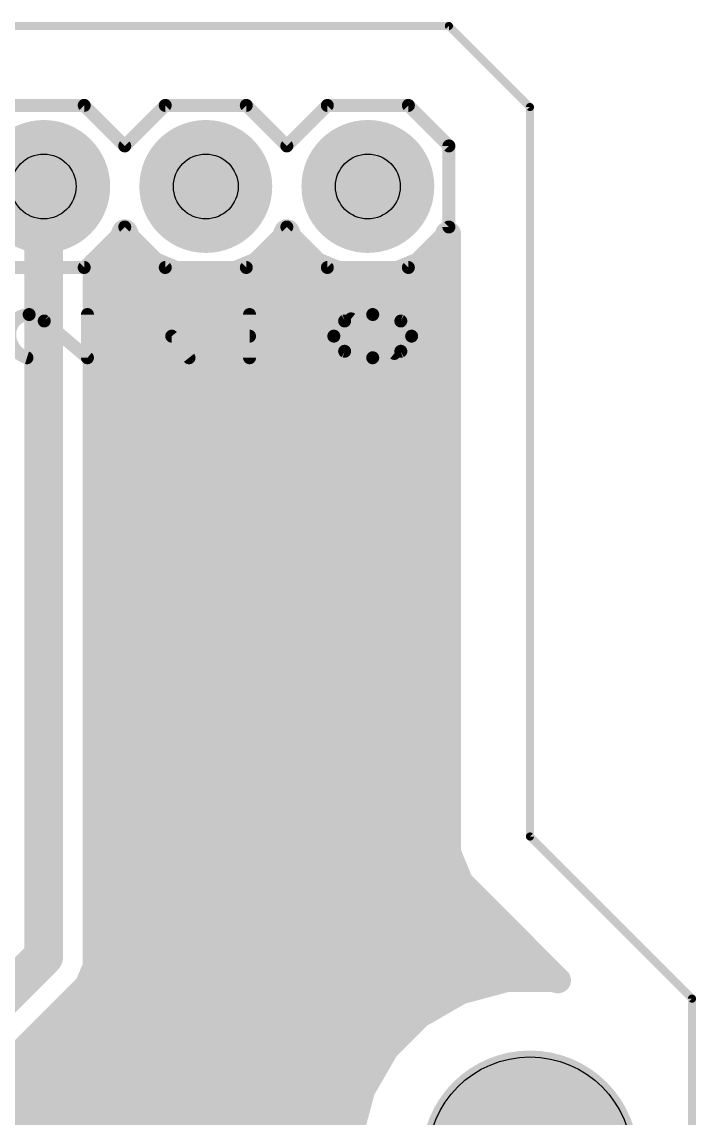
# Model space of a CAD drawing. Extents: x -2.6 to 72.5, y 2.5 to 55.9.
# Drawn here: x 61.89 to 72.45, y 38.74 to 55.92 of the extents above; entities that cross this region are included whole.
import ezdxf

# ---------------------------------------------------------------- set-up
doc = ezdxf.new("R2010")
doc.units = 0
for name, color, linetype in [('1', 12, 'CONTINUOUS'), ('17', 110, 'CONTINUOUS'), ('20', 31, 'CONTINUOUS'), ('21', 253, 'CONTINUOUS'), ('29', 253, 'CONTINUOUS'), ('30', 253, 'CONTINUOUS'), ('44', 253, 'CONTINUOUS'), ('51', 253, 'CONTINUOUS')]:
    doc.layers.add(name, color=color, linetype=linetype)

# ---------------------------------------------------------------- blocks, each defined once
blk = doc.blocks.new('RECT')
blk.add_solid([(-0.5, -0.5), (0.5, -0.5), (-0.5, 0.5), (0.5, 0.5)])
blk = doc.blocks.new('ROUNDP')
at = {"const_width": 0.5}
blk.add_lwpolyline([(0, -0.25, 1), (0, 0.25, 1), (0, -0.25)], format="xyb", dxfattribs=at)

msp = doc.modelspace()

# ---------------------------------------------------------------- linework, layer by layer
at = {"layer": '1'}
for points, const_width in [([(62.23, 41.275), (62.23, 53.34)], 0.6096), ([(63.4574, 52.5199), (63.5, 52.6228)], 0.4064), ([(63.5, 52.6228), (63.5426, 52.5199)], 0.4064), ([(65.9974, 52.5199), (66.04, 52.6228)], 0.4064), ([(66.04, 52.6228), (66.0826, 52.5199)], 0.4064), ([(68.5374, 52.5199), (68.5673, 52.5921)], 0.4064), ([(68.5673, 52.5921), (68.5673, 42.8995)], 0.4064), ([(63.0501, 52.1126), (63.4574, 52.5199)], 0.4064), ([(63.3631, 52.4256), (63.6369, 52.4256)], 0.4064), ([(63.5426, 52.5199), (63.9499, 52.1126)], 0.4064), ([(65.5901, 52.1126), (65.9974, 52.5199)], 0.4064), ([(65.9031, 52.4256), (66.1769, 52.4256)], 0.4064), ([(66.0826, 52.5199), (66.4899, 52.1126)], 0.4064), ([(68.1301, 52.1126), (68.5374, 52.5199)], 0.4064), ([(68.4431, 52.4256), (68.5673, 52.4256)], 0.4064), ([(63.0428, 52.1096), (63.0501, 52.1126)], 0.4064), ([(63.0428, 41.1133), (63.0428, 52.1096)], 0.4064), ([(63.0428, 52.0192), (64.1754, 52.0192)], 0.4064), ([(63.9499, 52.1126), (64.482, 51.8922)], 0.4064), ([(65.058, 51.8922), (65.5901, 52.1126)], 0.4064), ([(65.3646, 52.0192), (66.7154, 52.0192)], 0.4064), ([(66.4899, 52.1126), (67.022, 51.8922)], 0.4064), ([(67.598, 51.8922), (68.1301, 52.1126)], 0.4064), ([(67.9046, 52.0192), (68.5673, 52.0192)], 0.4064), ([(64.482, 51.8922), (65.058, 51.8922)], 0.4064), ([(67.022, 51.8922), (67.598, 51.8922)], 0.4064), ([(63.0428, 51.6128), (68.5673, 51.6128)], 0.4064), ([(63.0428, 51.2064), (68.5673, 51.2064)], 0.4064), ([(63.0428, 50.8), (68.5673, 50.8)], 0.4064), ([(63.0428, 50.3936), (68.5673, 50.3936)], 0.4064), ([(63.0428, 49.9872), (68.5673, 49.9872)], 0.4064), ([(63.0428, 49.5808), (68.5673, 49.5808)], 0.4064), ([(63.0428, 49.1744), (68.5673, 49.1744)], 0.4064), ([(63.0428, 48.768), (68.5673, 48.768)], 0.4064), ([(63.0428, 48.3616), (68.5673, 48.3616)], 0.4064), ([(63.0428, 47.9552), (68.5673, 47.9552)], 0.4064), ([(63.0428, 47.5488), (68.5673, 47.5488)], 0.4064), ([(63.0428, 47.1424), (68.5673, 47.1424)], 0.4064), ([(63.0428, 46.736), (68.5673, 46.736)], 0.4064), ([(63.0428, 46.3296), (68.5673, 46.3296)], 0.4064), ([(63.0428, 45.9232), (68.5673, 45.9232)], 0.4064), ([(63.0428, 45.5168), (68.5673, 45.5168)], 0.4064), ([(63.0428, 45.1104), (68.5673, 45.1104)], 0.4064), ([(63.0428, 44.704), (68.5673, 44.704)], 0.4064), ([(63.0428, 44.2976), (68.5673, 44.2976)], 0.4064), ([(63.0428, 43.8912), (68.5673, 43.8912)], 0.4064), ([(63.0428, 43.4848), (68.5673, 43.4848)], 0.4064), ([(63.0428, 43.0784), (68.5673, 43.0784)], 0.4064), ([(68.5673, 42.8995), (68.7626, 42.428)], 0.4064), ([(63.0428, 42.672), (68.6615, 42.672)], 0.4064), ([(68.7626, 42.428), (70.2898, 40.9008)], 0.4064), ([(63.0428, 42.2656), (68.925, 42.2656)], 0.4064), ([(63.0428, 41.8592), (69.3314, 41.8592)], 0.4064), ([(61.214, 40.259), (62.23, 41.275)], 0.6096), ([(63.0428, 41.4528), (69.7378, 41.4528)], 0.4064), ([(62.9191, 40.8146), (63.0428, 41.1133)], 0.4064), ([(63.0151, 41.0464), (70.1442, 41.0464)], 0.4064), ([(69.4788, 40.9192), (68.7618, 40.7271)], 0.4064), ([(70.2212, 40.9192), (69.4788, 40.9192)], 0.4064), ([(70.2898, 40.9008), (70.2212, 40.9192)], 0.4064), ([(62.6904, 40.5859), (62.9191, 40.8146)], 0.4064), ([(68.7618, 40.7271), (68.119, 40.3559)], 0.4064), ([(61.6744, 39.5699), (62.6904, 40.5859)], 0.4064), ([(62.7445, 40.64), (68.611, 40.64)], 0.4064), ([(68.119, 40.3559), (67.5941, 39.831)], 0.4064), ([(62.3381, 40.2336), (67.9967, 40.2336)], 0.4064), ([(61.9317, 39.8272), (67.5919, 39.8272)], 0.4064), ([(67.5941, 39.831), (67.2229, 39.1882)], 0.4064), ([(62.0301, 38.4334), (61.0173, 39.4462)], 0.4064), ([(61.0427, 39.4208), (67.3572, 39.4208)], 0.4064), ([(67.2229, 39.1882), (67.0308, 38.4712)], 0.4064), ([(61.4491, 39.0144), (67.1764, 39.0144)], 0.4064), ([(61.8555, 38.608), (67.0675, 38.608)], 0.4064)]:
    msp.add_lwpolyline(points, dxfattribs=dict(at, const_width=const_width))
for points, const_width in [([(62.3824, 53.34, 1), (62.0776, 53.34)], 0.3048), ([(63.5939, 52.6616, 1), (63.4061, 52.5839)], 0.2032), ([(63.5939, 52.5839, 1), (63.4061, 52.6616)], 0.2032), ([(66.1339, 52.6616, 1), (65.9461, 52.5839)], 0.2032), ([(66.1339, 52.5839, 1), (65.9461, 52.6616)], 0.2032), ([(68.6689, 52.5921, 1), (68.4657, 52.5921)], 0.2032), ([(68.6612, 52.5532, 1), (68.4734, 52.631)], 0.2032), ([(63.3631, 52.5272, 1), (63.3631, 52.324)], 0.2032), ([(63.3635, 52.5588, 1), (63.5513, 52.481)], 0.2032), ([(63.5292, 52.448, 1), (63.3855, 52.5917)], 0.2032), ([(63.6145, 52.5917, 1), (63.4708, 52.448)], 0.2032), ([(63.4487, 52.481, 1), (63.6365, 52.5588)], 0.2032), ([(63.6369, 52.324, 1), (63.6369, 52.5272)], 0.2032), ([(65.9031, 52.5272, 1), (65.9031, 52.324)], 0.2032), ([(65.9035, 52.5588, 1), (66.0913, 52.481)], 0.2032), ([(66.0692, 52.448, 1), (65.9255, 52.5917)], 0.2032), ([(66.1545, 52.5917, 1), (66.0108, 52.448)], 0.2032), ([(65.9887, 52.481, 1), (66.1765, 52.5588)], 0.2032), ([(66.1769, 52.324, 1), (66.1769, 52.5272)], 0.2032), ([(68.4431, 52.5272, 1), (68.4431, 52.324)], 0.2032), ([(68.4435, 52.5588, 1), (68.6313, 52.481)], 0.2032), ([(68.6092, 52.448, 1), (68.4655, 52.5917)], 0.2032), ([(68.5673, 52.324, 1), (68.5673, 52.5272)], 0.2032), ([(63.1444, 52.1096, 1), (62.9412, 52.1096)], 0.2032), ([(63.0039, 52.2034, 1), (63.0817, 52.0157)], 0.2032), ([(63.0428, 52.1208, 1), (63.0428, 51.9176)], 0.2032), ([(62.9783, 52.1845, 1), (63.122, 52.0408)], 0.2032), ([(63.089, 52.0188, 1), (63.0112, 52.2065)], 0.2032), ([(63.9888, 52.2065, 1), (63.911, 52.0187)], 0.2032), ([(63.878, 52.0408, 1), (64.0217, 52.1845)], 0.2032), ([(64.1754, 51.9176, 1), (64.1754, 52.1208)], 0.2032), ([(65.3646, 52.1208, 1), (65.3646, 51.9176)], 0.2032), ([(65.5183, 52.1845, 1), (65.662, 52.0408)], 0.2032), ([(65.629, 52.0187, 1), (65.5512, 52.2065)], 0.2032), ([(66.5288, 52.2065, 1), (66.451, 52.0187)], 0.2032), ([(66.418, 52.0408, 1), (66.5617, 52.1845)], 0.2032), ([(66.7154, 51.9176, 1), (66.7154, 52.1208)], 0.2032), ([(67.9046, 52.1208, 1), (67.9046, 51.9176)], 0.2032), ([(68.0583, 52.1845, 1), (68.202, 52.0408)], 0.2032), ([(68.169, 52.0187, 1), (68.0912, 52.2065)], 0.2032), ([(68.5673, 51.9176, 1), (68.5673, 52.1208)], 0.2032), ([(64.482, 51.9938, 1), (64.482, 51.7906)], 0.2032), ([(64.4431, 51.7983, 1), (64.5209, 51.9861)], 0.2032), ([(65.0191, 51.9861, 1), (65.0969, 51.7983)], 0.2032), ([(65.058, 51.7906, 1), (65.058, 51.9938)], 0.2032), ([(67.022, 51.9938, 1), (67.022, 51.7906)], 0.2032), ([(66.9831, 51.7983, 1), (67.0609, 51.9861)], 0.2032), ([(67.5591, 51.9861, 1), (67.6369, 51.7983)], 0.2032), ([(67.598, 51.7906, 1), (67.598, 51.9938)], 0.2032), ([(63.0428, 51.7144, 1), (63.0428, 51.5112)], 0.2032), ([(68.5673, 51.5112, 1), (68.5673, 51.7144)], 0.2032), ([(63.0428, 51.308, 1), (63.0428, 51.1048)], 0.2032), ([(68.5673, 51.1048, 1), (68.5673, 51.308)], 0.2032), ([(63.0428, 50.9016, 1), (63.0428, 50.6984)], 0.2032), ([(68.5673, 50.6984, 1), (68.5673, 50.9016)], 0.2032), ([(63.0428, 50.4952, 1), (63.0428, 50.292)], 0.2032), ([(68.5673, 50.292, 1), (68.5673, 50.4952)], 0.2032), ([(63.0428, 50.0888, 1), (63.0428, 49.8856)], 0.2032), ([(68.5673, 49.8856, 1), (68.5673, 50.0888)], 0.2032), ([(63.0428, 49.6824, 1), (63.0428, 49.4792)], 0.2032), ([(68.5673, 49.4792, 1), (68.5673, 49.6824)], 0.2032), ([(63.0428, 49.276, 1), (63.0428, 49.0728)], 0.2032), ([(68.5673, 49.0728, 1), (68.5673, 49.276)], 0.2032), ([(63.0428, 48.8696, 1), (63.0428, 48.6664)], 0.2032), ([(68.5673, 48.6664, 1), (68.5673, 48.8696)], 0.2032), ([(63.0428, 48.4632, 1), (63.0428, 48.26)], 0.2032), ([(68.5673, 48.26, 1), (68.5673, 48.4632)], 0.2032), ([(63.0428, 48.0568, 1), (63.0428, 47.8536)], 0.2032), ([(68.5673, 47.8536, 1), (68.5673, 48.0568)], 0.2032), ([(63.0428, 47.6504, 1), (63.0428, 47.4472)], 0.2032), ([(68.5673, 47.4472, 1), (68.5673, 47.6504)], 0.2032), ([(63.0428, 47.244, 1), (63.0428, 47.0408)], 0.2032), ([(68.5673, 47.0408, 1), (68.5673, 47.244)], 0.2032), ([(63.0428, 46.8376, 1), (63.0428, 46.6344)], 0.2032), ([(68.5673, 46.6344, 1), (68.5673, 46.8376)], 0.2032), ([(63.0428, 46.4312, 1), (63.0428, 46.228)], 0.2032), ([(68.5673, 46.228, 1), (68.5673, 46.4312)], 0.2032), ([(63.0428, 46.0248, 1), (63.0428, 45.8216)], 0.2032), ([(68.5673, 45.8216, 1), (68.5673, 46.0248)], 0.2032), ([(63.0428, 45.6184, 1), (63.0428, 45.4152)], 0.2032), ([(68.5673, 45.4152, 1), (68.5673, 45.6184)], 0.2032), ([(63.0428, 45.212, 1), (63.0428, 45.0088)], 0.2032), ([(68.5673, 45.0088, 1), (68.5673, 45.212)], 0.2032), ([(63.0428, 44.8056, 1), (63.0428, 44.6024)], 0.2032), ([(68.5673, 44.6024, 1), (68.5673, 44.8056)], 0.2032), ([(63.0428, 44.3992, 1), (63.0428, 44.196)], 0.2032), ([(68.5673, 44.196, 1), (68.5673, 44.3992)], 0.2032), ([(63.0428, 43.9928, 1), (63.0428, 43.7896)], 0.2032), ([(68.5673, 43.7896, 1), (68.5673, 43.9928)], 0.2032), ([(63.0428, 43.5864, 1), (63.0428, 43.3832)], 0.2032), ([(68.5673, 43.3832, 1), (68.5673, 43.5864)], 0.2032), ([(63.0428, 43.18, 1), (63.0428, 42.9768)], 0.2032), ([(68.5673, 42.9768, 1), (68.5673, 43.18)], 0.2032), ([(68.6612, 42.9383, 1), (68.4734, 42.8606)], 0.2032), ([(68.4657, 42.8995, 1), (68.6689, 42.8995)], 0.2032), ([(63.0428, 42.7736, 1), (63.0428, 42.5704)], 0.2032), ([(68.6615, 42.5704, 1), (68.6615, 42.7736)], 0.2032), ([(68.8344, 42.4998, 1), (68.6907, 42.3562)], 0.2032), ([(63.0428, 42.3672, 1), (63.0428, 42.164)], 0.2032), ([(68.6687, 42.3891, 1), (68.8564, 42.4669)], 0.2032), ([(68.925, 42.164, 1), (68.925, 42.3672)], 0.2032), ([(63.0428, 41.9608, 1), (63.0428, 41.7576)], 0.2032), ([(69.3314, 41.7576, 1), (69.3314, 41.9608)], 0.2032), ([(62.3378, 41.1672, 1), (62.1222, 41.3828)], 0.3048), ([(63.0428, 41.5544, 1), (63.0428, 41.3512)], 0.2032), ([(69.7378, 41.3512, 1), (69.7378, 41.5544)], 0.2032), ([(62.0776, 41.275, 1), (62.3824, 41.275)], 0.3048), ([(63.0151, 41.148, 1), (63.0151, 40.9448)], 0.2032), ([(63.1367, 41.0744, 1), (62.9489, 41.1522)], 0.2032), ([(70.1442, 40.9448, 1), (70.1442, 41.148)], 0.2032), ([(62.9412, 41.1133, 1), (63.1444, 41.1133)], 0.2032), ([(69.4788, 41.0208, 1), (69.4788, 40.8176)], 0.2032), ([(69.5051, 40.8211, 1), (69.4525, 41.0173)], 0.2032), ([(70.2475, 41.0173, 1), (70.1949, 40.8211)], 0.2032), ([(70.2179, 40.829, 1), (70.3616, 40.9726)], 0.2032), ([(70.2212, 40.8176, 1), (70.2212, 41.0208)], 0.2032), ([(70.2635, 40.8027, 1), (70.3161, 40.9989)], 0.2032), ([(62.8252, 40.8535, 1), (63.0129, 40.7757)], 0.2032), ([(62.9909, 40.7427, 1), (62.8472, 40.8864)], 0.2032), ([(68.7355, 40.8252, 1), (68.7881, 40.6289)], 0.2032), ([(68.8126, 40.6391, 1), (68.711, 40.8151)], 0.2032), ([(62.6186, 40.6578, 1), (62.7623, 40.5141)], 0.2032), ([(62.7623, 40.5141, 1), (62.6186, 40.6578)], 0.2032), ([(62.7445, 40.7416, 1), (62.7445, 40.5384)], 0.2032), ([(68.611, 40.5384, 1), (68.611, 40.7416)], 0.2032), ([(68.0682, 40.4439, 1), (68.1698, 40.2679)], 0.2032), ([(68.1908, 40.2841, 1), (68.0471, 40.4278)], 0.2032), ([(62.3381, 40.3352, 1), (62.3381, 40.132)], 0.2032), ([(67.9967, 40.132, 1), (67.9967, 40.3352)], 0.2032), ([(61.9317, 39.9288, 1), (61.9317, 39.7256)], 0.2032), ([(67.6821, 39.7802, 1), (67.5061, 39.8818)], 0.2032), ([(67.5919, 39.7256, 1), (67.5919, 39.9288)], 0.2032), ([(67.5222, 39.9029, 1), (67.6659, 39.7592)], 0.2032), ([(67.3572, 39.3192, 1), (67.3572, 39.5224)], 0.2032), ([(67.1349, 39.239, 1), (67.3109, 39.1374)], 0.2032), ([(67.3211, 39.1619, 1), (67.1248, 39.2145)], 0.2032), ([(67.1764, 38.9128, 1), (67.1764, 39.116)], 0.2032), ([(61.8555, 38.7096, 1), (61.8555, 38.5064)], 0.2032), ([(67.0675, 38.5064, 1), (67.0675, 38.7096)], 0.2032)]:
    msp.add_lwpolyline(points, format="xyb", dxfattribs=dict(at, const_width=const_width))
at = {"layer": '20', "const_width": 0.127}
for points in [[(4.826, 55.8546), (68.58, 55.8546)], [(68.58, 55.8546), (69.85, 54.5846)], [(69.85, 54.5846), (69.85, 43.1546)], [(69.85, 43.1546), (72.39, 40.6146)], [(72.39, 40.6146), (72.39, 7.62)]]:
    msp.add_lwpolyline(points, dxfattribs=at)
at = {"layer": '20'}
for points, const_width in [([(68.6025, 55.8771, 1), (68.5575, 55.8321)], 0.0635), ([(68.58, 55.8229, 1), (68.58, 55.8864)], 0.0635), ([(69.8818, 54.5846, 1), (69.8183, 54.5846)], 0.0635), ([(69.8275, 54.5621, 1), (69.8725, 54.6071)], 0.0635), ([(69.8725, 43.1771, 1), (69.8275, 43.1321)], 0.0635), ([(69.8183, 43.1546, 1), (69.8818, 43.1546)], 0.0635), ([(72.4218, 40.6146, 1), (72.3582, 40.6146)], 0.0635), ([(72.3675, 40.5921, 1), (72.4125, 40.6371)], 0.0635), ([(69.85, 36.576, 1), (69.85, 39.624, 1), (69.85, 36.576)], 0.1524)]:
    msp.add_lwpolyline(points, format="xyb", dxfattribs=dict(at, const_width=const_width))
msp.add_circle((69.85, 38.1), 1.6, dxfattribs=at)
at = {"layer": '21', "const_width": 0.2032}
for points in [[(61.595, 54.61), (62.865, 54.61)], [(62.865, 54.61), (63.5, 53.975)], [(64.135, 54.61), (63.5, 53.975)], [(64.135, 54.61), (65.405, 54.61)], [(65.405, 54.61), (66.04, 53.975)], [(66.675, 54.61), (66.04, 53.975)], [(66.675, 54.61), (67.945, 54.61)], [(67.945, 54.61), (68.58, 53.975)], [(68.58, 53.975), (68.58, 52.705)], [(63.5, 52.705), (62.865, 52.07)], [(63.5, 52.705), (64.135, 52.07)], [(66.04, 52.705), (65.405, 52.07)], [(66.04, 52.705), (66.675, 52.07)], [(68.58, 52.705), (67.945, 52.07)], [(62.865, 52.07), (61.595, 52.07)], [(65.405, 52.07), (64.135, 52.07)], [(67.945, 52.07), (66.675, 52.07)], [(62.9158, 50.6561), (62.9158, 51.3334)], [(65.4558, 50.6561), (65.4558, 51.3334)], [(67.7249, 50.7238), (67.0475, 51.2657)], [(62.2385, 51.2318), (62.9158, 50.6561)], [(64.5075, 50.6561), (64.2366, 50.9947)], [(64.2366, 50.9947), (65.4558, 50.9947)]]:
    msp.add_lwpolyline(points, dxfattribs=at)
at = {"layer": '21'}
for points, const_width in [([(62.9009, 54.6459, 1), (62.8291, 54.5741)], 0.1016), ([(62.865, 54.5592, 1), (62.865, 54.6608)], 0.1016), ([(64.135, 54.6608, 1), (64.135, 54.5592)], 0.1016), ([(64.1709, 54.5741, 1), (64.0991, 54.6459)], 0.1016), ([(65.4409, 54.6459, 1), (65.3691, 54.5741)], 0.1016), ([(65.405, 54.5592, 1), (65.405, 54.6608)], 0.1016), ([(66.675, 54.6608, 1), (66.675, 54.5592)], 0.1016), ([(66.7109, 54.5741, 1), (66.6391, 54.6459)], 0.1016), ([(67.9809, 54.6459, 1), (67.9091, 54.5741)], 0.1016), ([(67.945, 54.5592, 1), (67.945, 54.6608)], 0.1016), ([(63.4641, 54.0109, 1), (63.5359, 53.9391)], 0.1016), ([(63.4641, 53.9391, 1), (63.5359, 54.0109)], 0.1016), ([(66.0041, 54.0109, 1), (66.0759, 53.9391)], 0.1016), ([(66.0041, 53.9391, 1), (66.0759, 54.0109)], 0.1016), ([(68.6308, 53.975, 1), (68.5292, 53.975)], 0.1016), ([(68.5441, 53.9391, 1), (68.6159, 54.0109)], 0.1016), ([(63.5359, 52.7409, 1), (63.4641, 52.6691)], 0.1016), ([(63.5359, 52.6691, 1), (63.4641, 52.7409)], 0.1016), ([(66.0759, 52.7409, 1), (66.0041, 52.6691)], 0.1016), ([(66.0759, 52.6691, 1), (66.0041, 52.7409)], 0.1016), ([(68.5292, 52.705, 1), (68.6308, 52.705)], 0.1016), ([(68.6159, 52.6691, 1), (68.5441, 52.7409)], 0.1016), ([(62.8291, 52.1059, 1), (62.9009, 52.0341)], 0.1016), ([(62.865, 52.0192, 1), (62.865, 52.1208)], 0.1016), ([(64.135, 52.1208, 1), (64.135, 52.0192)], 0.1016), ([(64.0991, 52.0341, 1), (64.1709, 52.1059)], 0.1016), ([(65.3691, 52.1059, 1), (65.4409, 52.0341)], 0.1016), ([(65.405, 52.0192, 1), (65.405, 52.1208)], 0.1016), ([(66.675, 52.1208, 1), (66.675, 52.0192)], 0.1016), ([(66.6391, 52.0341, 1), (66.7109, 52.1059)], 0.1016), ([(67.9091, 52.1059, 1), (67.9809, 52.0341)], 0.1016), ([(67.945, 52.0192, 1), (67.945, 52.1208)], 0.1016), ([(62.0014, 51.3334, 0.4142), (61.6966, 51.0286)], 0.2032), ([(62.2385, 51.2318, 0.2053), (62.0014, 51.3334)], 0.2032), ([(62.0014, 51.3842, 1), (62.0014, 51.2826)], 0.1016), ([(62.0014, 51.2826, 1), (62.0014, 51.3842)], 0.1016), ([(62.9666, 51.3334, 1), (62.865, 51.3334)], 0.1016), ([(65.5066, 51.3334, 1), (65.405, 51.3334)], 0.1016), ([(67.3862, 51.3334, 0.1139), (66.9459, 51.2318)], 0.2032), ([(67.0793, 51.3053, 1), (67.0158, 51.226)], 0.1016), ([(67.8265, 51.2318, 0.1139), (67.3862, 51.3334)], 0.2032), ([(67.3862, 51.3842, 1), (67.3862, 51.2826)], 0.1016), ([(67.3862, 51.2826, 1), (67.3862, 51.3842)], 0.1016), ([(62.2714, 51.2705, 1), (62.2056, 51.1931)], 0.1016), ([(62.2017, 51.1968, 1), (62.2753, 51.2668)], 0.1016), ([(66.9459, 51.2318, 0.3205), (66.7766, 50.9947)], 0.2032), ([(66.9237, 51.2775, 1), (66.9682, 51.1861)], 0.1016), ([(66.9624, 51.1837, 1), (66.9295, 51.2799)], 0.1016), ([(67.8429, 51.2799, 1), (67.81, 51.1837)], 0.1016), ([(67.9958, 50.9947, 0.3205), (67.8265, 51.2318)], 0.2032), ([(67.8042, 51.1861, 1), (67.8487, 51.2775)], 0.1016), ([(61.6966, 51.0286, 0.3252), (61.9675, 50.6561)], 0.2032), ([(64.2763, 51.0265, 1), (64.1969, 50.963)], 0.1016), ([(64.2366, 51.0455, 1), (64.2366, 50.9439)], 0.1016), ([(65.4558, 50.9439, 1), (65.4558, 51.0455)], 0.1016), ([(66.7766, 50.9947, 0.3205), (66.9459, 50.7577)], 0.2032), ([(66.8274, 50.9947, 1), (66.7258, 50.9947)], 0.1016), ([(66.7258, 50.9947, 1), (66.8274, 50.9947)], 0.1016), ([(67.8265, 50.7577, 0.3205), (67.9958, 50.9947)], 0.2032), ([(68.0466, 50.9947, 1), (67.945, 50.9947)], 0.1016), ([(67.945, 50.9947, 1), (68.0466, 50.9947)], 0.1016), ([(66.9459, 50.7577, 0.1139), (67.3862, 50.6561)], 0.2032), ([(66.9682, 50.8033, 1), (66.9237, 50.712)], 0.1016), ([(66.9295, 50.7096, 1), (66.9624, 50.8057)], 0.1016), ([(67.3862, 50.6561, 0.1139), (67.8265, 50.7577)], 0.2032), ([(67.81, 50.8057, 1), (67.8429, 50.7096)], 0.1016), ([(67.8487, 50.712, 1), (67.8042, 50.8033)], 0.1016), ([(61.9519, 50.6077, 1), (61.9832, 50.7044)], 0.1016), ([(62.865, 50.6561, 1), (62.9666, 50.6561)], 0.1016), ([(62.8829, 50.6174, 1), (62.9487, 50.6948)], 0.1016), ([(64.4679, 50.6243, 1), (64.5472, 50.6878)], 0.1016), ([(65.405, 50.6561, 1), (65.5066, 50.6561)], 0.1016), ([(67.3862, 50.7069, 1), (67.3862, 50.6053)], 0.1016), ([(67.3862, 50.6053, 1), (67.3862, 50.7069)], 0.1016), ([(67.6931, 50.6841, 1), (67.7566, 50.7635)], 0.1016)]:
    msp.add_lwpolyline(points, format="xyb", dxfattribs=dict(at, const_width=const_width))
at = {"layer": '29', "const_width": 1.7016}
msp.add_lwpolyline([(69.85, 37.2492, 1), (69.85, 38.9508, 1), (69.85, 37.2492)], format="xyb", dxfattribs=at)
at = {"layer": '30', "const_width": 1.7016}
msp.add_lwpolyline([(69.85, 37.2492, 1), (69.85, 38.9508, 1), (69.85, 37.2492)], format="xyb", dxfattribs=at)
at = {"layer": '44'}
for centre in [(62.23, 53.34), (64.77, 53.34), (67.31, 53.34)]:
    msp.add_circle(centre, 0.508, dxfattribs=at)

# ---------------------------------------------------------------- block references
at = {"layer": '17', "xscale": 1.8796, "yscale": 1.8796, "rotation": 90}
for p in [(62.23, 53.34), (62.23, 53.34), (64.77, 53.34), (64.77, 53.34), (67.31, 53.34), (67.31, 53.34)]:
    msp.add_blockref('ROUNDP', p, dxfattribs=at)
at = {"layer": '29', "xscale": 2.0828, "yscale": 2.0828, "rotation": 90}
for p in [(62.23, 53.34), (64.77, 53.34), (67.31, 53.34)]:
    msp.add_blockref('ROUNDP', p, dxfattribs=at)
at = {"layer": '30', "xscale": 2.0828, "yscale": 2.0828, "rotation": 90}
for p in [(62.23, 53.34), (64.77, 53.34), (67.31, 53.34)]:
    msp.add_blockref('ROUNDP', p, dxfattribs=at)
at = {"layer": '51', "xscale": 0.508, "yscale": 0.508}
for p in [(62.23, 53.34), (64.77, 53.34), (67.31, 53.34)]:
    msp.add_blockref('RECT', p, dxfattribs=at)

doc.saveas('drawing.dxf')
